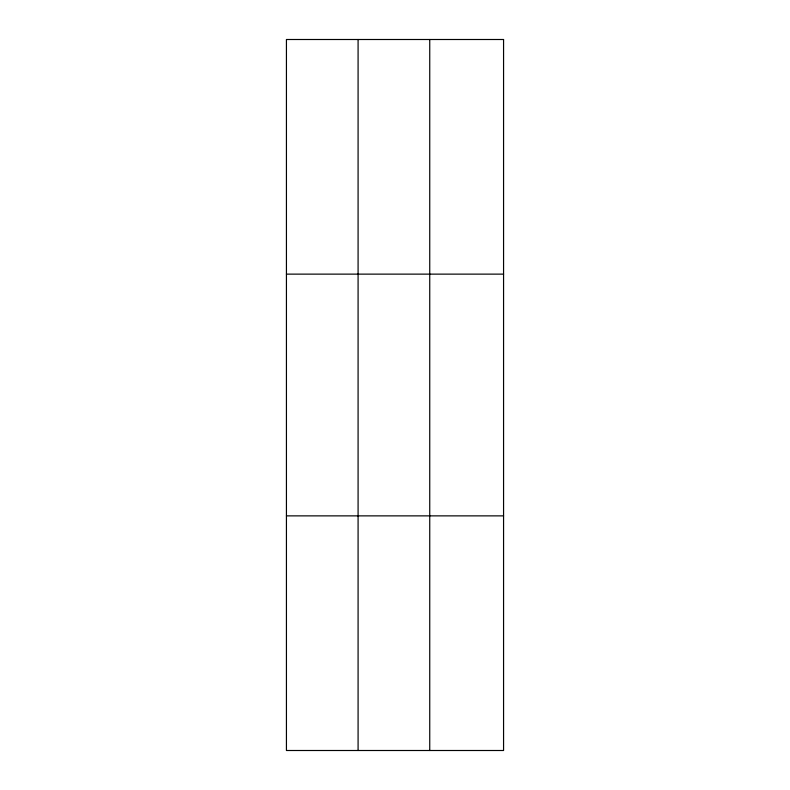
<?xml version="1.0" encoding="UTF-8"?>
<svg xmlns="http://www.w3.org/2000/svg" width="790" height="790" viewBox="0 0 790 790"><rect width="100%" height="100%" fill="white"/><g stroke="black" fill="none" stroke-linecap="round" stroke-linejoin="round"><path stroke-width="1.19" d="M429.74 750.5L429.74 39.5M286.434 274.13L503.566 274.13M286.434 515.87L503.566 515.87M358.087 39.5L358.087 750.5M503.566 39.5L503.566 750.5L286.434 750.5L286.434 39.5L503.566 39.5"/></g></svg>
